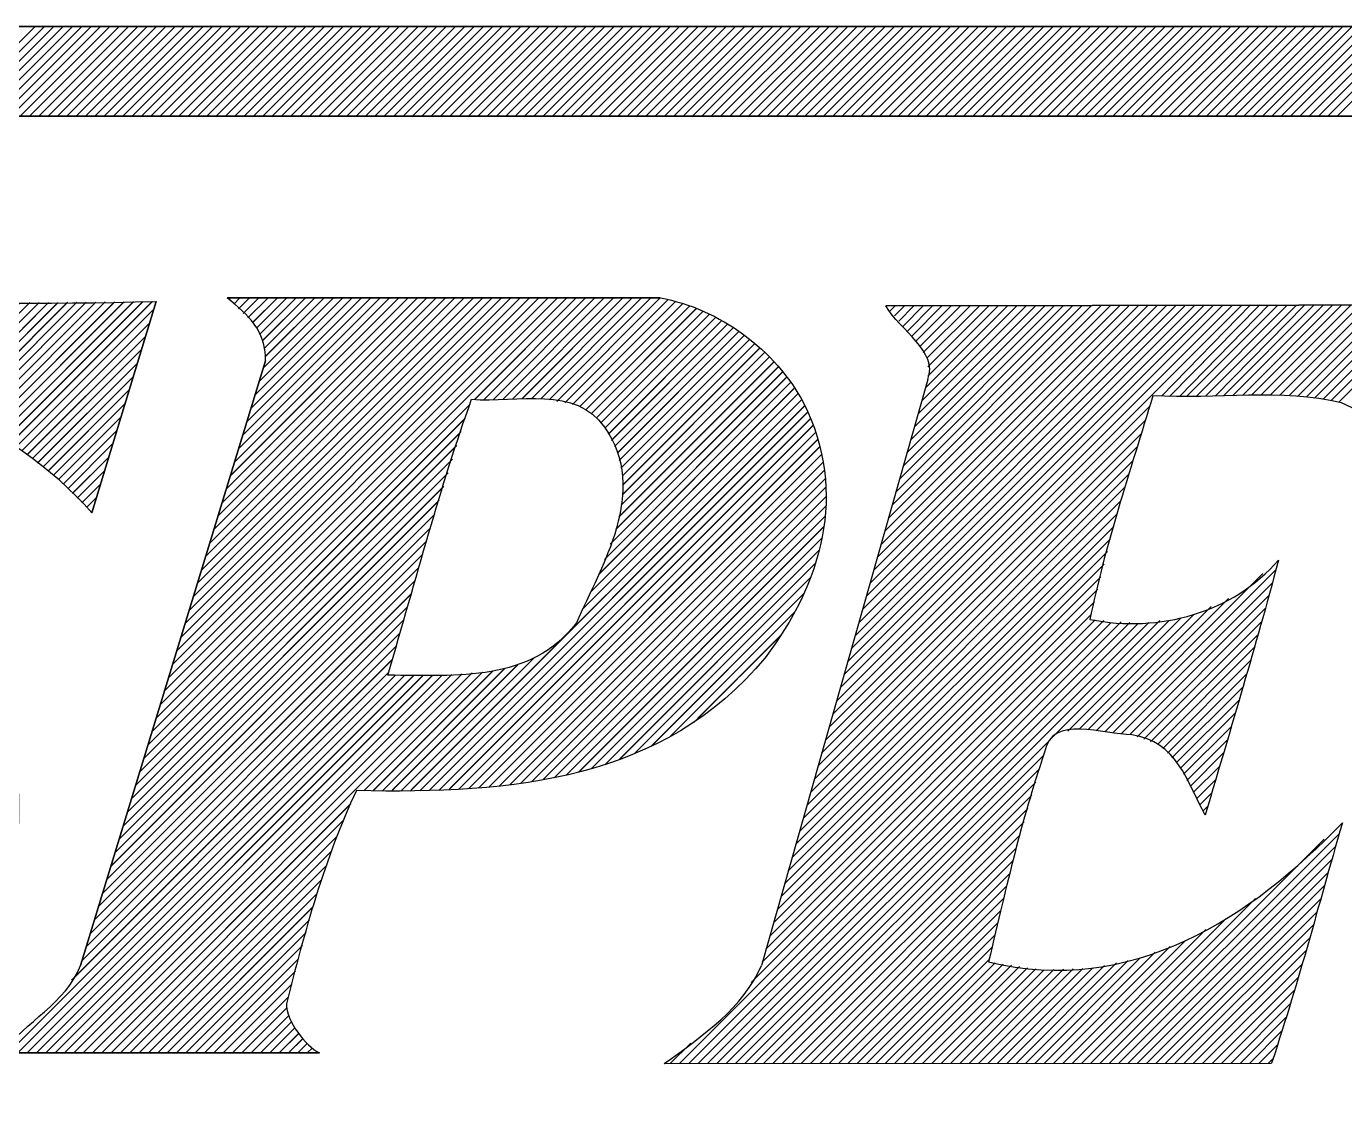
# Model space of a CAD drawing. Extents: x 597 to 1005, y 343 to 478.
# Drawn here: x 671.7 to 766.7, y 399.8 to 478.3 of the extents above; entities that cross this region are included whole.
import ezdxf

# ---------------------------------------------------------------- set-up
doc = ezdxf.new("R2010")
doc.units = 0
doc.layers.get('0').update_dxf_attribs({"linetype": 'CONTINUOUS'})
doc.layers.add('LAYER_1', color=7, linetype='CONTINUOUS')

msp = doc.modelspace()

# ---------------------------------------------------------------- hatches: boundary and pattern name
at = {"linetype": 'ByBlock'}
h = msp.add_hatch(dxfattribs=at)
h.set_pattern_fill('ANSI31', color=256, scale=0.15, style=0)
edge = h.paths.add_edge_path()
edge.add_spline(control_points=[(669.366, 428.904), (665.079, 437.563), (652.622, 436.311), (646.073, 443.363)], knot_values=[0, 0, 0, 0, 1, 1, 1, 1], degree=3, periodic=0)
edge.add_spline(control_points=[(646.073, 443.363), (645.318, 444.875), (645.318, 446.637), (646.073, 448.15)], knot_values=[0, 0, 0, 0, 1, 1, 1, 1], degree=3, periodic=0)
edge.add_spline(control_points=[(646.073, 448.15), (647.08, 449.912), (649.601, 451.676), (651.614, 452.179)], knot_values=[0, 0, 0, 0, 1, 1, 1, 1], degree=3, periodic=0)
edge.add_spline(control_points=[(651.614, 452.179), (661.186, 453.943), (670.57, 449.799), (676.363, 443.249)], knot_values=[0, 0, 0, 0, 1, 1, 1, 1], degree=3, periodic=0)
edge.add_line((676.363, 443.249), (680.999, 458.476))
edge.add_spline(control_points=[(680.999, 458.476), (665.021, 457.986), (647.585, 459.197), (643.418, 457.652)], knot_values=[0, 0, 0, 0, 1, 1, 1, 1], degree=3, periodic=0)
edge.add_spline(control_points=[(643.418, 457.652), (637.717, 456.131), (631.464, 450.92), (630.961, 444.371)], knot_values=[0, 0, 0, 0, 1, 1, 1, 1], degree=3, periodic=0)
edge.add_spline(control_points=[(630.961, 444.371), (629.953, 439.081), (631.969, 433.539), (636.502, 429.51)], knot_values=[0, 0, 0, 0, 1, 1, 1, 1], degree=3, periodic=0)
edge.add_spline(control_points=[(636.502, 429.51), (643.051, 424.977), (655.168, 425.94), (656.668, 417.694)], knot_values=[0, 0, 0, 0, 1, 1, 1, 1], degree=3, periodic=0)
edge.add_spline(control_points=[(656.668, 417.694), (657.121, 415.171), (655.984, 413.245), (653.629, 411.879)], knot_values=[0, 0, 0, 0, 1, 1, 1, 1], degree=3, periodic=0)
edge.add_spline(control_points=[(653.629, 411.879), (645.821, 408.353), (636.502, 411.122), (630.456, 415.909)], knot_values=[0, 0, 0, 0, 1, 1, 1, 1], degree=3, periodic=0)
edge.add_spline(control_points=[(630.456, 415.909), (628.083, 417.444), (625.721, 419.718), (624.664, 420.695)], knot_values=[0, 0, 0, 0, 1, 1, 1, 1], degree=3, periodic=0)
edge.add_spline(control_points=[(619.878, 404.071), (619.878, 404.071), (623.404, 415.153), (624.664, 420.695)], knot_values=[0, 0, 0, 0, 1, 1, 1, 1], degree=3, periodic=0)
edge.add_line((619.878, 404.071), (654.386, 404.071))
edge.add_spline(control_points=[(654.386, 404.071), (659.424, 404.322), (663.958, 406.589), (667.483, 410.368)], knot_values=[0, 0, 0, 0, 1, 1, 1, 1], degree=3, periodic=0)
edge.add_spline(control_points=[(667.483, 410.368), (671.261, 415.656), (672.388, 423.866), (669.366, 428.904)], knot_values=[0, 0, 0, 0, 1, 1, 1, 1], degree=3, periodic=0)
edge = h.paths.add_edge_path()
edge.add_spline(control_points=[(695.442, 423.213), (706.776, 422.962), (717.607, 423.969), (724.911, 432.785)], knot_values=[0, 0, 0, 0, 1, 1, 1, 1], degree=3, periodic=0)
edge.add_spline(control_points=[(724.911, 432.785), (728.941, 438.073), (730.957, 444.622), (727.683, 451.171)], knot_values=[0, 0, 0, 0, 1, 1, 1, 1], degree=3, periodic=0)
edge.add_spline(control_points=[(727.683, 451.171), (725.667, 454.95), (721.636, 457.972), (717.356, 458.728)], knot_values=[0, 0, 0, 0, 1, 1, 1, 1], degree=3, periodic=0)
edge.add_line((717.356, 458.728), (686.127, 458.731))
edge.add_spline(control_points=[(686.127, 458.731), (687.637, 457.472), (688.897, 456.465), (688.897, 454.198)], knot_values=[0, 0, 0, 0, 1, 1, 1, 1], degree=3, periodic=0)
edge.add_line((688.897, 454.198), (675.544, 410.619))
edge.add_spline(control_points=[(675.544, 410.619), (674.536, 407.848), (671.513, 406.589), (670.002, 404.322)], knot_values=[0, 0, 0, 0, 1, 1, 1, 1], degree=3, periodic=0)
edge.add_line((670.002, 404.322), (692.777, 404.312))
edge.add_spline(control_points=[(692.777, 404.312), (691.77, 404.816), (690.403, 406.589), (690.403, 407.848)], knot_values=[0, 0, 0, 0, 1, 1, 1, 1], degree=3, periodic=0)
edge.add_spline(control_points=[(690.403, 407.848), (691.665, 412.886), (693.175, 418.428), (695.442, 423.213)], knot_values=[0, 0, 0, 0, 1, 1, 1, 1], degree=3, periodic=0)
edge = h.paths.add_edge_path()
edge.add_spline(control_points=[(807.528, 426.236), (814.581, 426.488), (821.129, 429.008), (825.663, 434.799)], knot_values=[0, 0, 0, 0, 1, 1, 1, 1], degree=3, periodic=0)
edge.add_spline(control_points=[(825.663, 434.799), (828.435, 439.334), (829.694, 445.127), (826.922, 450.164)], knot_values=[0, 0, 0, 0, 1, 1, 1, 1], degree=3, periodic=0)
edge.add_spline(control_points=[(826.922, 450.164), (824.907, 453.943), (820.043, 457.45), (815.509, 457.955)], knot_values=[0, 0, 0, 0, 1, 1, 1, 1], degree=3, periodic=0)
edge.add_line((815.509, 457.955), (782.591, 457.972))
edge.add_spline(control_points=[(782.591, 457.972), (783.508, 456.284), (785.614, 454.446), (785.363, 452.43)], knot_values=[0, 0, 0, 0, 1, 1, 1, 1], degree=3, periodic=0)
edge.add_line((785.363, 452.43), (772.517, 408.353))
edge.add_line((772.517, 408.353), (767.983, 403.568))
edge.add_spline(control_points=[(767.983, 403.568), (776.902, 403.707), (783.207, 403.621), (791.912, 403.568)], knot_values=[0, 0, 0, 0, 1, 1, 1, 1], degree=3, periodic=0)
edge.add_line((791.912, 403.568), (789.141, 406.589))
edge.add_spline(control_points=[(789.141, 406.589), (790.634, 412.776), (792.103, 418.305), (794.179, 425.48)], knot_values=[0, 0, 0, 0, 1, 1, 1, 1], degree=3, periodic=0)
edge.add_spline(control_points=[(794.179, 425.48), (807.275, 424.472), (798.208, 409.361), (805.513, 403.063)], knot_values=[0, 0, 0, 0, 1, 1, 1, 1], degree=3, periodic=0)
edge.add_line((805.513, 403.063), (824.404, 403.063))
edge.add_spline(control_points=[(824.404, 403.063), (823.145, 405.078), (820.878, 407.093), (819.366, 409.109)], knot_values=[0, 0, 0, 0, 1, 1, 1, 1], degree=3, periodic=0)
edge.add_spline(control_points=[(819.366, 409.109), (816.847, 415.656), (813.573, 422.458), (807.528, 426.236)], knot_values=[0, 0, 0, 0, 1, 1, 1, 1], degree=3, periodic=0)
edge = h.paths.add_edge_path()
edge.add_spline(control_points=[(870.246, 410.619), (881.077, 422.71), (882.813, 437.086), (877.515, 450.115)], knot_values=[0, 0, 0, 0, 1, 1, 1, 1], degree=3, periodic=0)
edge.add_spline(control_points=[(877.515, 450.115), (875.343, 454.285), (872.764, 456.713), (869.238, 457.972)], knot_values=[0, 0, 0, 0, 1, 1, 1, 1], degree=3, periodic=0)
edge.add_spline(control_points=[(869.238, 457.972), (855.385, 460.743), (842.79, 454.446), (834.479, 444.119)], knot_values=[0, 0, 0, 0, 1, 1, 1, 1], degree=3, periodic=0)
edge.add_spline(control_points=[(834.479, 444.119), (828.435, 435.303), (825.412, 424.472), (827.679, 415.153)], knot_values=[0, 0, 0, 0, 1, 1, 1, 1], degree=3, periodic=0)
edge.add_spline(control_points=[(827.679, 415.153), (828.938, 408.101), (835.235, 402.811), (842.036, 401.048)], knot_values=[0, 0, 0, 0, 1, 1, 1, 1], degree=3, periodic=0)
edge.add_spline(control_points=[(842.036, 401.048), (852.614, 399.788), (863.194, 403.314), (870.246, 410.619)], knot_values=[0, 0, 0, 0, 1, 1, 1, 1], degree=3, periodic=0)
edge = h.paths.add_edge_path()
edge.add_line((887.121, 406.843), (897.477, 445.295))
edge.add_line((897.477, 445.295), (903.992, 402.541))
edge.add_line((903.992, 402.541), (920.874, 402.56))
edge.add_line((920.874, 402.56), (932.961, 444.618))
edge.add_spline(control_points=[(932.961, 444.618), (933.88, 449.21), (937.099, 453.383), (940.904, 455.993)], knot_values=[0.088556, 0.088556, 0.088556, 0.088556, 1, 1, 1, 1], degree=3, periodic=0)
edge.add_line((940.904, 455.993), (941.62, 456.708))
edge.add_line((941.62, 456.708), (924.652, 456.713))
edge.add_spline(control_points=[(924.652, 456.713), (925.659, 455.202), (926.919, 452.935), (926.416, 451.171)], knot_values=[0, 0, 0, 0, 1, 1, 1, 1], degree=3, periodic=0)
edge.add_line((926.416, 451.171), (916.439, 418.211))
edge.add_line((916.439, 418.211), (916.439, 418.211))
edge.add_line((916.439, 418.211), (910.434, 456.965))
edge.add_line((910.434, 456.965), (887.245, 456.944))
edge.add_spline(control_points=[(887.245, 456.944), (888.031, 455.921), (891.655, 453.943), (890.648, 451.425)], knot_values=[0, 0, 0, 0, 1, 1, 1, 1], degree=3, periodic=0)
edge.add_spline(control_points=[(890.648, 451.425), (887.373, 437.571), (882.839, 424.221), (879.565, 409.864)], knot_values=[0, 0, 0, 0, 1, 1, 1, 1], degree=3, periodic=0)
edge.add_spline(control_points=[(879.565, 409.864), (879.062, 406.589), (876.29, 404.071), (873.772, 402.812)], knot_values=[0, 0, 0, 0, 1, 1, 1, 1], degree=3, periodic=0)
edge.add_spline(control_points=[(873.772, 402.812), (879.315, 402.731), (883.337, 402.731), (888.885, 402.812)], knot_values=[0, 0, 0, 0, 1, 1, 1, 1], degree=3, periodic=0)
edge.add_spline(control_points=[(888.885, 402.812), (887.877, 403.82), (886.87, 405.33), (887.121, 406.843)], knot_values=[0, 0, 0, 0, 1, 1, 1, 1], degree=3, periodic=0)
edge = h.paths.add_edge_path()
edge.add_line((953.602, 407.057), (966.518, 448.379))
edge.add_spline(control_points=[(966.518, 448.379), (967.023, 452.408), (971.349, 454.675), (974.326, 456.69)], knot_values=[0.000011, 0.000011, 0.000011, 0.000011, 1, 1, 1, 1], degree=3, periodic=0)
edge.add_spline(control_points=[(974.326, 456.69), (965.878, 456.63), (957.565, 456.713), (949.506, 456.713)], knot_values=[0, 0, 0, 0, 0.999996, 0.999996, 0.999996, 0.999996], degree=3, periodic=0)
edge.add_spline(control_points=[(949.506, 456.713), (950.45, 455.369), (952.107, 453.943), (951.351, 451.676)], knot_values=[0, 0, 0, 0, 1, 1, 1, 1], degree=3, periodic=0)
edge.add_spline(control_points=[(937.245, 406.842), (937.245, 406.842), (948.833, 439.081), (951.351, 451.676)], knot_values=[0, 0, 0, 0, 1, 1, 1, 1], degree=3, periodic=0)
edge.add_spline(control_points=[(931.957, 401.552), (933.843, 403.499), (935.734, 405.33), (937.245, 406.842)], knot_values=[0, 0, 0, 0, 1, 1, 1, 1], degree=3, periodic=0)
edge.add_line((931.957, 401.552), (956.025, 401.516))
edge.add_line((956.025, 401.516), (956.07, 401.561))
edge.add_spline(control_points=[(956.07, 401.561), (954.339, 403.064), (953.353, 404.813), (953.602, 407.057)], knot_values=[0, 0, 0, 0, 0.990056, 0.990056, 0.990056, 0.990056], degree=3, periodic=0)
edge = h.paths.add_edge_path(flags=16)
edge.add_spline(control_points=[(697.709, 431.526), (699.773, 438.517), (701.486, 445.127), (703.753, 451.425)], knot_values=[0, 0, 0, 0, 1, 1, 1, 1], degree=3, periodic=0)
edge.add_spline(control_points=[(703.753, 451.425), (707.028, 451.171), (711.31, 452.43), (713.325, 449.409)], knot_values=[0, 0, 0, 0, 1, 1, 1, 1], degree=3, periodic=0)
edge.add_spline(control_points=[(713.325, 449.409), (716.6, 444.875), (713.074, 439.334), (711.31, 435.303)], knot_values=[0, 0, 0, 0, 1, 1, 1, 1], degree=3, periodic=0)
edge.add_spline(control_points=[(711.31, 435.303), (708.035, 431.021), (702.746, 431.526), (697.709, 431.526)], knot_values=[0, 0, 0, 0, 1, 1, 1, 1], degree=3, periodic=0)
edge = h.paths.add_edge_path(flags=16)
edge.add_spline(control_points=[(796.446, 433.036), (798.408, 440.073), (799.185, 443.01), (801.231, 450.164)], knot_values=[0, 0, 0, 0, 1, 1, 1, 1], degree=3, periodic=0)
edge.add_spline(control_points=[(801.231, 450.164), (805.008, 450.164), (809.291, 450.668), (811.558, 447.645)], knot_values=[0, 0, 0, 0, 1, 1, 1, 1], degree=3, periodic=0)
edge.add_spline(control_points=[(811.558, 447.645), (812.314, 445.882), (813.321, 443.112), (812.314, 440.844)], knot_values=[0, 0, 0, 0, 1, 1, 1, 1], degree=3, periodic=0)
edge.add_spline(control_points=[(812.314, 440.844), (811.055, 437.57), (808.283, 434.547), (805.008, 433.539)], knot_values=[0, 0, 0, 0, 1, 1, 1, 1], degree=3, periodic=0)
edge.add_line((805.008, 433.539), (796.446, 433.036))
edge = h.paths.add_edge_path(flags=16)
edge.add_spline(control_points=[(843.045, 411.627), (839.771, 424.725), (846.578, 438.712), (856.148, 448.031)], knot_values=[0, 0, 0, 0, 1, 1, 1, 1], degree=3, periodic=0)
edge.add_spline(control_points=[(856.148, 448.031), (858.338, 450.084), (863.697, 451.676), (864.704, 447.394)], knot_values=[0, 0, 0, 0, 1, 1, 1, 1], degree=3, periodic=0)
edge.add_spline(control_points=[(864.704, 447.394), (866.971, 433.539), (861.092, 416.674), (848.246, 409.117)], knot_values=[0, 0, 0, 0, 1, 1, 1, 1], degree=3, periodic=0)
edge.add_spline(control_points=[(848.246, 409.117), (845.987, 408.424), (843.801, 409.612), (843.045, 411.627)], knot_values=[0, 0, 0, 0, 1, 1, 1, 1], degree=3, periodic=0)

# ---------------------------------------------------------------- linework, layer by layer
for p, q in [((665.805, 471.831), (672.275, 478.301)), ((666.478, 471.831), (672.948, 478.301)), ((667.152, 471.831), (673.622, 478.301)), ((667.825, 471.831), (674.295, 478.301)), ((668.499, 471.831), (674.969, 478.301)), ((669.172, 471.831), (675.642, 478.301)), ((669.846, 471.831), (676.316, 478.301)), ((670.519, 471.831), (676.989, 478.301)), ((671.193, 471.831), (677.663, 478.301)), ((671.867, 471.831), (678.336, 478.301)), ((672.54, 471.831), (679.01, 478.301)), ((673.214, 471.831), (679.683, 478.301)), ((673.887, 471.831), (680.357, 478.301)), ((674.561, 471.831), (681.03, 478.301)), ((675.234, 471.831), (681.704, 478.301)), ((675.908, 471.831), (682.377, 478.301)), ((676.581, 471.831), (683.051, 478.301)), ((677.255, 471.831), (683.724, 478.301)), ((677.928, 471.831), (684.398, 478.301)), ((678.602, 471.831), (685.071, 478.301)), ((679.275, 471.831), (685.745, 478.301)), ((679.949, 471.831), (686.418, 478.301)), ((680.622, 471.831), (687.092, 478.301)), ((681.296, 471.831), (687.765, 478.301)), ((681.969, 471.831), (688.439, 478.301)), ((682.643, 471.831), (689.113, 478.301)), ((683.316, 471.831), (689.786, 478.301)), ((683.99, 471.831), (690.46, 478.301)), ((684.663, 471.831), (691.133, 478.301)), ((685.337, 471.831), (691.807, 478.301)), ((686.01, 471.831), (692.48, 478.301)), ((686.684, 471.831), (693.154, 478.301)), ((687.357, 471.831), (693.827, 478.301)), ((688.031, 471.831), (694.501, 478.301)), ((688.704, 471.831), (695.174, 478.301)), ((689.378, 471.831), (695.848, 478.301)), ((690.052, 471.831), (696.521, 478.301)), ((690.725, 471.831), (697.195, 478.301)), ((691.399, 471.831), (697.868, 478.301)), ((692.072, 471.831), (698.542, 478.301)), ((692.746, 471.831), (699.215, 478.301)), ((693.419, 471.831), (699.889, 478.301)), ((694.093, 471.831), (700.562, 478.301)), ((694.766, 471.831), (701.236, 478.301)), ((695.44, 471.831), (701.909, 478.301)), ((696.113, 471.831), (702.583, 478.301)), ((696.787, 471.831), (703.256, 478.301)), ((697.46, 471.831), (703.93, 478.301)), ((698.134, 471.831), (704.603, 478.301)), ((698.807, 471.831), (705.277, 478.301)), ((699.481, 471.831), (705.951, 478.301)), ((700.154, 471.831), (706.624, 478.301)), ((700.828, 471.831), (707.298, 478.301)), ((701.501, 471.831), (707.971, 478.301)), ((702.175, 471.831), (708.645, 478.301)), ((702.848, 471.831), (709.318, 478.301)), ((703.522, 471.831), (709.992, 478.301)), ((704.195, 471.831), (710.665, 478.301)), ((704.869, 471.831), (711.339, 478.301)), ((705.542, 471.831), (712.012, 478.301)), ((706.216, 471.831), (712.686, 478.301)), ((706.89, 471.831), (713.359, 478.301)), ((707.563, 471.831), (714.033, 478.301)), ((708.237, 471.831), (714.706, 478.301)), ((708.91, 471.831), (715.38, 478.301)), ((709.584, 471.831), (716.053, 478.301)), ((710.257, 471.831), (716.727, 478.301)), ((710.931, 471.831), (717.4, 478.301)), ((711.604, 471.831), (718.074, 478.301)), ((712.278, 471.831), (718.747, 478.301)), ((712.951, 471.831), (719.421, 478.301)), ((713.625, 471.831), (720.094, 478.301)), ((714.298, 471.831), (720.768, 478.301)), ((714.972, 471.831), (721.441, 478.301)), ((715.645, 471.831), (722.115, 478.301)), ((716.319, 471.831), (722.788, 478.301)), ((716.992, 471.831), (723.462, 478.301)), ((717.666, 471.831), (724.136, 478.301)), ((718.339, 471.831), (724.809, 478.301)), ((719.013, 471.831), (725.483, 478.301)), ((719.686, 471.831), (726.156, 478.301)), ((720.36, 471.831), (726.83, 478.301)), ((721.033, 471.831), (727.503, 478.301)), ((721.707, 471.831), (728.177, 478.301)), ((722.38, 471.831), (728.85, 478.301)), ((723.054, 471.831), (729.524, 478.301)), ((723.727, 471.831), (730.197, 478.301)), ((724.401, 471.831), (730.871, 478.301)), ((725.075, 471.831), (731.544, 478.301)), ((725.748, 471.831), (732.218, 478.301)), ((726.422, 471.831), (732.891, 478.301)), ((727.095, 471.831), (733.565, 478.301)), ((727.769, 471.831), (734.238, 478.301)), ((728.442, 471.831), (734.912, 478.301)), ((729.116, 471.831), (735.585, 478.301)), ((729.789, 471.831), (736.259, 478.301)), ((730.463, 471.831), (736.932, 478.301)), ((731.136, 471.831), (737.606, 478.301)), ((731.81, 471.831), (738.279, 478.301)), ((732.483, 471.831), (738.953, 478.301)), ((733.157, 471.831), (739.626, 478.301)), ((733.83, 471.831), (740.3, 478.301)), ((734.504, 471.831), (740.974, 478.301)), ((735.177, 471.831), (741.647, 478.301)), ((735.851, 471.831), (742.321, 478.301)), ((736.524, 471.831), (742.994, 478.301)), ((737.198, 471.831), (743.668, 478.301)), ((737.871, 471.831), (744.341, 478.301)), ((738.545, 471.831), (745.015, 478.301)), ((739.218, 471.831), (745.688, 478.301)), ((739.892, 471.831), (746.362, 478.301)), ((740.565, 471.831), (747.035, 478.301)), ((741.239, 471.831), (747.709, 478.301)), ((741.913, 471.831), (748.382, 478.301)), ((742.586, 471.831), (749.056, 478.301)), ((743.26, 471.831), (749.729, 478.301)), ((743.933, 471.831), (750.403, 478.301)), ((744.607, 471.831), (751.076, 478.301)), ((745.28, 471.831), (751.75, 478.301)), ((745.954, 471.831), (752.423, 478.301)), ((746.627, 471.831), (753.097, 478.301)), ((747.301, 471.831), (753.77, 478.301)), ((747.974, 471.831), (754.444, 478.301)), ((748.648, 471.831), (755.117, 478.301)), ((749.321, 471.831), (755.791, 478.301)), ((749.995, 471.831), (756.464, 478.301)), ((750.668, 471.831), (757.138, 478.301)), ((751.342, 471.831), (757.811, 478.301)), ((752.015, 471.831), (758.485, 478.301)), ((752.689, 471.831), (759.159, 478.301)), ((753.362, 471.831), (759.832, 478.301)), ((754.036, 471.831), (760.506, 478.301)), ((754.709, 471.831), (761.179, 478.301)), ((755.383, 471.831), (761.853, 478.301)), ((756.056, 471.831), (762.526, 478.301)), ((756.73, 471.831), (763.2, 478.301)), ((757.403, 471.831), (763.873, 478.301)), ((758.077, 471.831), (764.547, 478.301)), ((758.75, 471.831), (765.22, 478.301)), ((759.424, 471.831), (765.894, 478.301)), ((760.098, 471.831), (766.567, 478.301)), ((760.771, 471.831), (767.241, 478.301)), ((761.445, 471.831), (767.914, 478.301)), ((762.118, 471.831), (768.588, 478.301)), ((762.792, 471.831), (769.261, 478.301)), ((763.465, 471.831), (769.935, 478.301)), ((764.139, 471.831), (770.608, 478.301)), ((764.812, 471.831), (771.282, 478.301)), ((765.486, 471.831), (771.955, 478.301)), ((766.159, 471.831), (772.629, 478.301)), ((664.591, 451.086), (671.892, 458.386)), ((665.105, 450.925), (672.572, 458.393)), ((665.597, 450.744), (673.253, 458.4)), ((666.06, 450.534), (673.933, 458.407)), ((666.523, 450.323), (674.613, 458.413)), ((666.985, 450.112), (675.293, 458.42)), ((667.448, 449.902), (675.973, 458.427)), ((667.911, 449.691), (676.654, 458.433)), ((668.374, 449.48), (677.334, 458.44)), ((668.805, 449.238), (678.014, 458.447)), ((669.224, 448.983), (678.694, 458.454)), ((669.642, 448.728), (679.375, 458.46)), ((670.06, 448.472), (680.055, 458.467)), ((670.478, 448.217), (680.735, 458.474)), ((681.299, 429.403), (710.625, 458.729)), ((681.597, 430.374), (709.951, 458.729)), ((681.894, 431.345), (709.278, 458.729)), ((682.192, 432.316), (708.604, 458.729)), ((682.489, 433.287), (707.931, 458.729)), ((682.787, 434.258), (707.258, 458.729)), ((683.084, 435.229), (706.584, 458.729)), ((683.382, 436.2), (705.911, 458.729)), ((683.679, 437.171), (705.237, 458.729)), ((683.977, 438.142), (704.564, 458.729)), ((684.274, 439.113), (703.89, 458.729)), ((684.572, 440.085), (703.217, 458.729)), ((684.87, 441.056), (702.543, 458.729)), ((685.167, 442.027), (701.87, 458.73)), ((685.465, 442.998), (701.196, 458.73)), ((685.762, 443.969), (700.523, 458.73)), ((686.06, 444.94), (699.85, 458.73)), ((686.256, 458.606), (686.381, 458.731)), ((686.357, 445.911), (699.176, 458.73)), ((686.598, 458.275), (687.054, 458.731)), ((686.655, 446.882), (698.503, 458.73)), ((686.94, 457.944), (687.727, 458.731)), ((686.952, 447.853), (697.829, 458.73)), ((687.25, 448.824), (697.156, 458.73)), ((687.282, 457.612), (688.401, 458.731)), ((687.547, 449.795), (696.482, 458.73)), ((687.625, 457.281), (689.074, 458.731)), ((687.845, 450.766), (695.809, 458.73)), ((687.967, 456.95), (689.748, 458.731)), ((688.143, 451.737), (695.135, 458.73)), ((688.233, 456.542), (690.421, 458.731)), ((688.44, 452.708), (694.462, 458.73)), ((688.463, 456.099), (691.095, 458.731)), ((688.682, 455.645), (691.768, 458.731)), ((688.738, 453.679), (693.789, 458.73)), ((688.769, 455.058), (692.442, 458.73)), ((688.856, 454.471), (693.115, 458.73)), ((703.996, 451.426), (711.298, 458.729)), ((704.673, 451.43), (711.972, 458.728)), ((705.35, 451.434), (712.645, 458.728)), ((706.028, 451.438), (713.319, 458.728)), ((706.705, 451.442), (713.992, 458.728)), ((707.383, 451.445), (714.665, 458.728)), ((708.06, 451.449), (715.339, 458.728)), ((708.738, 451.453), (716.012, 458.728)), ((709.345, 451.387), (716.686, 458.728)), ((709.905, 451.274), (717.358, 458.727)), ((710.465, 451.16), (717.873, 458.568)), ((711.025, 451.047), (718.388, 458.409)), ((711.55, 450.898), (718.902, 458.25)), ((729.793, 428.73), (759.255, 458.192)), ((730.061, 429.671), (758.58, 458.191)), ((730.329, 430.613), (757.906, 458.19)), ((730.596, 431.554), (757.231, 458.188)), ((730.864, 432.495), (756.556, 458.187)), ((731.131, 433.436), (755.882, 458.186)), ((731.399, 434.377), (755.207, 458.185)), ((731.666, 435.318), (754.532, 458.184)), ((731.934, 436.259), (753.858, 458.183)), ((732.202, 437.2), (753.183, 458.181)), ((732.469, 438.141), (752.508, 458.18)), ((732.737, 439.082), (751.834, 458.179)), ((733.004, 440.023), (751.159, 458.178)), ((733.272, 440.965), (750.484, 458.177)), ((733.539, 441.906), (749.809, 458.176)), ((733.807, 442.847), (749.135, 458.174)), ((733.934, 457.791), (734.292, 458.149)), ((734.075, 443.788), (748.46, 458.173)), ((734.244, 457.427), (734.966, 458.15)), ((734.342, 444.729), (747.785, 458.172)), ((734.554, 457.064), (735.641, 458.151)), ((734.61, 445.67), (747.111, 458.171)), ((734.863, 456.7), (736.316, 458.152)), ((734.877, 446.611), (746.436, 458.17)), ((735.145, 447.552), (745.761, 458.169)), ((735.173, 456.336), (736.99, 458.154)), ((735.412, 448.493), (745.087, 458.167)), ((735.483, 455.972), (737.665, 458.155)), ((735.68, 449.434), (744.412, 458.166)), ((735.793, 455.609), (738.34, 458.156)), ((735.948, 450.375), (743.737, 458.165)), ((736.057, 455.199), (739.015, 458.157)), ((736.215, 451.317), (743.063, 458.164)), ((736.32, 454.789), (739.689, 458.158)), ((736.483, 452.258), (742.388, 458.163)), ((736.582, 454.378), (740.364, 458.159)), ((736.646, 453.767), (741.039, 458.16)), ((736.651, 453.1), (741.713, 458.162)), ((753.492, 451.648), (759.92, 458.22)), ((754.072, 451.631), (760.595, 458.221)), ((754.782, 451.622), (761.205, 458.195)), ((755.358, 451.675), (761.88, 458.197)), ((755.985, 451.628), (762.555, 458.198)), ((756.67, 451.64), (763.229, 458.199)), ((757.356, 451.655), (763.817, 458.2)), ((757.955, 451.669), (764.487, 458.201)), ((758.646, 451.686), (765.162, 458.202)), ((759.333, 451.7), (765.836, 458.203)), ((759.93, 458.193), (759.93, 458.193)), ((760.019, 451.742), (766.482, 458.204)), ((760.604, 458.194), (760.604, 458.194)), ((760.665, 451.714), (767.157, 458.206)), ((761.279, 458.195), (761.279, 458.195)), ((761.334, 451.71), (767.832, 458.207)), ((761.954, 458.197), (761.954, 458.197)), ((761.994, 451.696), (768.506, 458.208)), ((762.628, 458.198), (762.629, 458.198)), ((762.675, 451.669), (769.215, 458.209)), ((763.303, 458.199), (763.303, 458.199)), ((763.31, 451.631), (769.89, 458.21)), ((763.932, 451.579), (770.564, 458.212)), ((763.978, 458.2), (763.978, 458.2)), ((764.538, 451.512), (771.239, 458.213)), ((764.653, 458.201), (764.653, 458.201)), ((765.145, 451.428), (771.931, 458.214)), ((765.327, 458.202), (765.327, 458.202)), ((765.721, 451.33), (772.606, 458.215)), ((766.002, 458.204), (766.002, 458.204)), ((766.28, 451.215), (773.281, 458.216)), ((766.677, 458.205), (766.677, 458.205)), ((670.897, 447.962), (680.818, 457.883)), ((711.973, 450.647), (719.417, 458.091)), ((712.396, 450.397), (719.932, 457.933)), ((712.734, 450.061), (720.446, 457.774)), ((713.054, 449.708), (720.88, 457.534)), ((713.361, 449.342), (721.305, 457.286)), ((671.315, 447.707), (680.523, 456.915)), ((713.595, 448.902), (721.731, 457.038)), ((713.828, 448.462), (722.156, 456.79)), ((714.062, 448.022), (722.582, 456.542)), ((714.274, 447.56), (723.007, 456.294)), ((671.7, 447.418), (680.229, 455.947)), ((714.393, 447.006), (723.422, 456.035)), ((714.512, 446.452), (723.773, 455.713)), ((714.632, 445.897), (724.125, 455.391)), ((672.077, 447.122), (679.934, 454.978)), ((714.544, 443.79), (725.18, 454.426)), ((714.605, 444.524), (724.829, 454.747)), ((714.623, 445.215), (724.477, 455.069)), ((672.454, 446.825), (679.639, 454.01)), ((714.168, 442.066), (725.87, 453.769)), ((714.368, 442.939), (725.532, 454.104)), ((672.831, 446.528), (679.344, 453.042)), ((712.914, 438.792), (726.701, 452.578)), ((713.332, 439.884), (726.424, 452.975)), ((713.75, 440.975), (726.147, 453.372)), ((736.653, 452.858), (724.644, 410.619)), ((673.208, 446.232), (679.05, 452.074)), ((711.777, 436.308), (727.254, 451.785)), ((712.363, 437.567), (726.978, 452.182)), ((673.585, 445.935), (678.755, 451.105)), ((681.001, 428.432), (703.64, 451.07)), ((699.427, 423.285), (727.531, 451.388)), ((700.113, 423.297), (727.77, 450.954)), ((729.526, 427.789), (752.634, 450.897)), ((673.962, 445.639), (678.46, 450.137)), ((680.704, 427.461), (703.323, 450.08)), ((700.799, 423.309), (727.963, 450.473)), ((701.485, 423.321), (728.156, 449.993)), ((729.258, 426.848), (752.338, 449.928)), ((674.306, 445.309), (678.165, 449.169)), ((680.406, 426.49), (703.006, 449.09)), ((702.171, 423.334), (728.349, 449.513)), ((702.856, 423.346), (728.543, 449.032)), ((728.991, 425.907), (752.043, 448.959)), ((674.642, 444.972), (677.871, 448.2)), ((680.109, 425.519), (702.69, 448.1)), ((703.542, 423.358), (728.71, 448.526)), ((704.272, 423.415), (728.83, 447.973)), ((728.723, 424.966), (751.747, 447.99)), ((674.979, 444.635), (677.576, 447.232)), ((679.811, 424.548), (702.373, 447.109)), ((705.03, 423.498), (728.951, 447.419)), ((705.787, 423.582), (729.071, 446.866)), ((728.456, 424.025), (751.451, 447.021)), ((675.315, 444.298), (677.281, 446.264)), ((679.514, 423.576), (702.057, 446.119)), ((706.544, 423.666), (729.191, 446.312)), ((728.188, 423.084), (751.156, 446.052)), ((675.652, 443.961), (676.986, 445.296)), ((679.216, 422.605), (701.74, 445.129)), ((707.301, 423.749), (729.225, 445.674)), ((708.086, 423.861), (729.255, 445.03)), ((727.92, 422.143), (750.86, 445.083)), ((675.989, 443.624), (676.692, 444.327)), ((678.919, 421.634), (701.423, 444.139)), ((708.933, 424.034), (729.284, 444.385)), ((727.653, 421.202), (750.565, 444.114)), ((676.325, 443.287), (676.397, 443.359)), ((678.621, 420.663), (701.107, 443.149)), ((709.78, 424.208), (729.29, 443.718)), ((710.627, 424.381), (729.203, 442.957)), ((727.385, 420.261), (750.292, 443.167)), ((678.324, 419.692), (700.79, 442.159)), ((711.474, 424.555), (729.115, 442.196)), ((727.118, 419.319), (750.059, 442.261)), ((678.026, 418.721), (700.499, 441.194)), ((712.44, 424.848), (729.014, 441.421)), ((726.85, 418.378), (749.826, 441.355)), ((677.728, 417.75), (700.225, 440.247)), ((713.447, 425.181), (728.77, 440.503)), ((726.583, 417.437), (749.594, 440.448)), ((677.431, 416.779), (699.952, 439.3)), ((714.454, 425.514), (728.525, 439.586)), ((726.315, 416.496), (749.361, 439.542)), ((677.133, 415.808), (699.679, 438.354)), ((715.492, 425.879), (728.15, 438.537)), ((726.047, 415.555), (749.128, 438.636)), ((749.401, 427.459), (760.807, 438.865)), ((750.008, 427.393), (761.744, 439.128)), ((750.615, 427.326), (761.488, 438.199)), ((676.836, 414.837), (699.406, 437.407)), ((716.833, 426.546), (727.68, 437.393)), ((725.78, 414.614), (748.896, 437.73)), ((751.222, 427.259), (761.233, 437.27)), ((676.538, 413.866), (699.133, 436.46)), ((725.512, 413.673), (748.663, 436.824)), ((748.188, 427.593), (757.087, 436.492)), ((748.795, 427.526), (758.33, 437.061)), ((751.736, 427.1), (760.978, 436.342)), ((676.241, 412.895), (698.86, 435.514)), ((718.174, 427.213), (726.983, 436.023)), ((718.743, 403.536), (750.591, 435.384)), ((719.417, 403.536), (751.217, 435.337)), ((720.765, 403.537), (752.572, 435.344)), ((721.439, 403.538), (753.386, 435.485)), ((723.917, 409.383), (749.861, 435.327)), ((724.71, 410.85), (749.339, 435.479)), ((724.977, 411.791), (748.713, 435.526)), ((725.245, 412.732), (748.431, 435.918)), ((745.524, 426.949), (754.057, 435.482)), ((746.736, 427.488), (754.907, 435.659)), ((747.559, 427.638), (755.834, 435.912)), ((752.223, 426.914), (760.723, 435.413)), ((675.943, 411.924), (698.587, 434.567)), ((720.064, 428.43), (726.015, 434.381)), ((720.091, 403.537), (751.843, 435.289)), ((752.711, 426.728), (760.457, 434.474)), ((675.646, 410.953), (698.313, 433.62)), ((753.198, 426.542), (760.187, 433.53)), ((674.912, 409.546), (698.04, 432.674)), ((698.742, 423.272), (708.277, 432.808)), ((753.588, 426.257), (759.917, 432.586)), ((670.362, 404.322), (697.767, 431.727)), ((675.074, 404.32), (702.336, 431.581)), ((675.748, 404.319), (703.068, 431.64)), ((676.421, 404.319), (703.8, 431.699)), ((695.998, 423.223), (704.533, 431.758)), ((696.684, 423.235), (705.285, 431.837)), ((697.37, 423.248), (706.174, 432.052)), ((698.056, 423.26), (707.114, 432.318)), ((753.92, 425.916), (759.646, 431.643)), ((671.035, 404.321), (698.238, 431.524)), ((671.708, 404.321), (698.909, 431.522)), ((672.382, 404.321), (699.58, 431.52)), ((673.055, 404.321), (700.252, 431.518)), ((673.728, 404.32), (700.923, 431.516)), ((674.401, 404.32), (701.603, 431.522)), ((754.252, 425.574), (759.376, 430.699)), ((754.584, 425.233), (759.096, 429.745)), ((754.86, 424.836), (758.815, 428.791)), ((755.093, 424.395), (758.535, 427.837)), ((722.113, 403.538), (745.385, 426.81)), ((755.326, 423.954), (758.255, 426.883)), ((755.559, 423.514), (757.973, 425.928)), ((722.787, 403.539), (744.99, 425.741)), ((755.791, 423.073), (757.69, 424.972)), ((723.461, 403.539), (744.709, 424.787)), ((756.024, 422.632), (757.407, 424.015)), ((724.135, 403.54), (744.429, 423.833)), ((756.257, 422.192), (757.124, 423.059)), ((677.094, 404.319), (695.043, 422.268)), ((724.809, 403.54), (744.148, 422.879)), ((756.49, 421.751), (756.841, 422.102)), ((677.767, 404.318), (694.551, 421.102)), ((725.483, 403.541), (743.868, 421.925)), ((726.157, 403.541), (743.587, 420.971)), ((749.748, 403.559), (766.32, 420.131)), ((678.44, 404.318), (694.059, 419.937)), ((726.831, 403.542), (743.306, 420.017)), ((749.074, 403.558), (765.22, 419.704)), ((750.422, 403.559), (766.052, 419.189)), ((679.114, 404.318), (693.655, 418.859)), ((727.505, 403.542), (743.026, 419.063)), ((751.096, 403.56), (765.784, 418.248)), ((679.787, 404.318), (693.303, 417.834)), ((728.179, 403.543), (742.782, 418.145)), ((751.77, 403.56), (765.516, 417.306)), ((680.46, 404.317), (692.952, 416.809)), ((728.853, 403.543), (742.561, 417.251)), ((729.527, 403.544), (742.341, 416.358)), ((752.444, 403.561), (765.248, 416.365)), ((681.133, 404.317), (692.6, 415.783)), ((730.201, 403.544), (742.121, 415.464)), ((748.4, 403.558), (760.281, 415.44)), ((753.118, 403.561), (764.982, 415.426)), ((681.807, 404.317), (692.329, 414.839)), ((730.875, 403.545), (741.906, 414.576)), ((753.792, 403.562), (764.717, 414.487)), ((682.48, 404.316), (692.073, 413.91)), ((731.549, 403.545), (741.698, 413.695)), ((747.726, 403.557), (758.155, 413.986)), ((754.466, 403.562), (764.452, 413.549)), ((683.153, 404.316), (691.817, 412.98)), ((732.223, 403.546), (741.491, 412.813)), ((747.052, 403.557), (756.688, 413.193)), ((755.14, 403.563), (764.187, 412.61)), ((683.826, 404.316), (691.561, 412.05)), ((732.897, 403.546), (741.283, 411.932)), ((745.03, 403.555), (753.047, 411.573)), ((745.704, 403.556), (754.131, 411.984)), ((746.378, 403.556), (755.221, 412.4)), ((755.814, 403.563), (763.912, 411.662)), ((684.499, 404.315), (691.305, 411.121)), ((733.571, 403.547), (741.075, 411.05)), ((734.245, 403.547), (741.499, 410.801)), ((734.919, 403.548), (742.084, 410.712)), ((735.593, 403.548), (742.669, 410.624)), ((742.334, 403.553), (749.396, 410.616)), ((743.008, 403.554), (750.248, 410.795)), ((743.682, 403.554), (751.1, 410.973)), ((744.356, 403.555), (751.963, 411.162)), ((756.488, 403.564), (763.632, 410.708)), ((685.173, 404.315), (691.049, 410.191)), ((736.267, 403.549), (743.255, 410.536)), ((736.941, 403.549), (743.84, 410.448)), ((737.615, 403.55), (744.425, 410.36)), ((738.289, 403.55), (745.046, 410.307)), ((738.963, 403.551), (745.742, 410.33)), ((739.637, 403.551), (746.439, 410.353)), ((740.311, 403.552), (747.135, 410.375)), ((740.985, 403.552), (747.831, 410.398)), ((741.659, 403.553), (748.544, 410.438)), ((757.162, 403.564), (763.351, 409.754)), ((685.846, 404.315), (690.793, 409.262)), ((757.836, 403.565), (763.071, 408.8)), ((686.519, 404.315), (690.537, 408.332)), ((758.51, 403.565), (762.781, 407.837)), ((687.192, 404.314), (690.463, 407.585)), ((687.866, 404.314), (690.587, 407.036)), ((759.184, 403.566), (762.47, 406.852)), ((688.539, 404.314), (690.786, 406.561)), ((689.212, 404.313), (691.027, 406.129)), ((759.858, 403.566), (762.16, 405.868)), ((689.885, 404.313), (691.285, 405.713)), ((690.558, 404.313), (691.596, 405.35)), ((691.232, 404.312), (691.906, 404.987)), ((718.069, 403.535), (719.549, 405.015)), ((691.905, 404.312), (692.275, 404.683)), ((692.578, 404.312), (692.663, 404.397)), ((760.532, 403.567), (761.849, 404.884)), ((717.647, 403.535), (761.434, 403.568)), ((761.206, 403.567), (761.538, 403.9))]:
    msp.add_line(p, q, dxfattribs=at)
at = {"layer": 'LAYER_1', "color": 7}
for points in [[(646.495, 478.301), (956.36, 478.301)], [(646.495, 478.301), (646.495, 478.301), (646.495, 478.301), (956.36, 478.301)], [(646.495, 471.831), (956.36, 471.831), (956.36, 471.831)], [(680.999, 458.476), (676.363, 443.249), (676.363, 443.249)], [(686.127, 458.731), (717.356, 458.728), (717.356, 458.728)], [(733.63, 458.148), (778.283, 458.225), (778.283, 458.225)], [(675.544, 410.619), (688.897, 454.198)], [(713.325, 449.409), (713.325, 449.409)], [(692.777, 404.312), (670.002, 404.322)]]:
    msp.add_lwpolyline(points, close=True, dxfattribs=at)
for points in [[(643.418, 457.652), (647.585, 459.197), (665.021, 457.986), (680.999, 458.476)], [(688.897, 454.198), (688.897, 456.465), (687.637, 457.472), (686.127, 458.731)], [(717.356, 458.728), (721.636, 457.972), (725.667, 454.95), (727.683, 451.171)], [(736.653, 452.858), (737.408, 454.873), (734.638, 456.384), (733.63, 458.148)], [(676.363, 443.249), (670.57, 449.799), (661.186, 453.943), (651.614, 452.179)], [(703.753, 451.425), (707.028, 451.171), (711.31, 452.43), (713.325, 449.409)], [(752.871, 451.676), (751.25, 446.293), (749.343, 440.593), (748.337, 435.555)], [(766.472, 451.171), (762.19, 452.179), (757.405, 451.425), (752.871, 451.676)], [(697.709, 431.526), (699.773, 438.517), (701.486, 445.127), (703.753, 451.425)], [(727.683, 451.171), (730.957, 444.622), (728.941, 438.073), (724.911, 432.785)], [(772.517, 441.852), (771.509, 445.127), (770.754, 449.409), (766.472, 451.171)], [(713.325, 449.409), (716.6, 444.875), (713.074, 439.334), (711.31, 435.303)], [(748.337, 435.555), (753.374, 434.547), (758.664, 436.059), (761.939, 439.837)], [(761.939, 439.837), (760.145, 433.162), (758.678, 428.325), (756.648, 421.451)], [(711.31, 435.303), (708.035, 431.021), (702.746, 431.526), (697.709, 431.526)], [(724.911, 432.785), (717.607, 423.969), (706.776, 422.962), (695.442, 423.213)], [(669.366, 428.904), (672.388, 423.866), (671.261, 415.656), (667.483, 410.368)], [(751.358, 427.244), (749.343, 427.244), (745.566, 428.754), (745.061, 425.985)], [(756.648, 421.451), (755.309, 423.919), (754.633, 426.739), (751.358, 427.244)], [(745.061, 425.985), (743.299, 420.695), (742.44, 416.836), (741.032, 410.871)], [(695.442, 423.213), (693.175, 418.428), (691.665, 412.886), (690.403, 407.848)], [(741.032, 410.871), (751.358, 408.353), (759.988, 414.095), (766.538, 420.896)], [(766.538, 420.896), (764.638, 414.332), (763.601, 410.185), (761.434, 403.568)], [(670.002, 404.322), (671.513, 406.589), (674.536, 407.848), (675.544, 410.619)], [(717.647, 403.535), (720.417, 405.55), (723.385, 407.596), (724.644, 410.619)], [(690.403, 407.848), (690.403, 406.589), (691.77, 404.816), (692.777, 404.312)]]:
    msp.add_open_spline(points, degree=3, dxfattribs=at)

doc.saveas('drawing.dxf')
